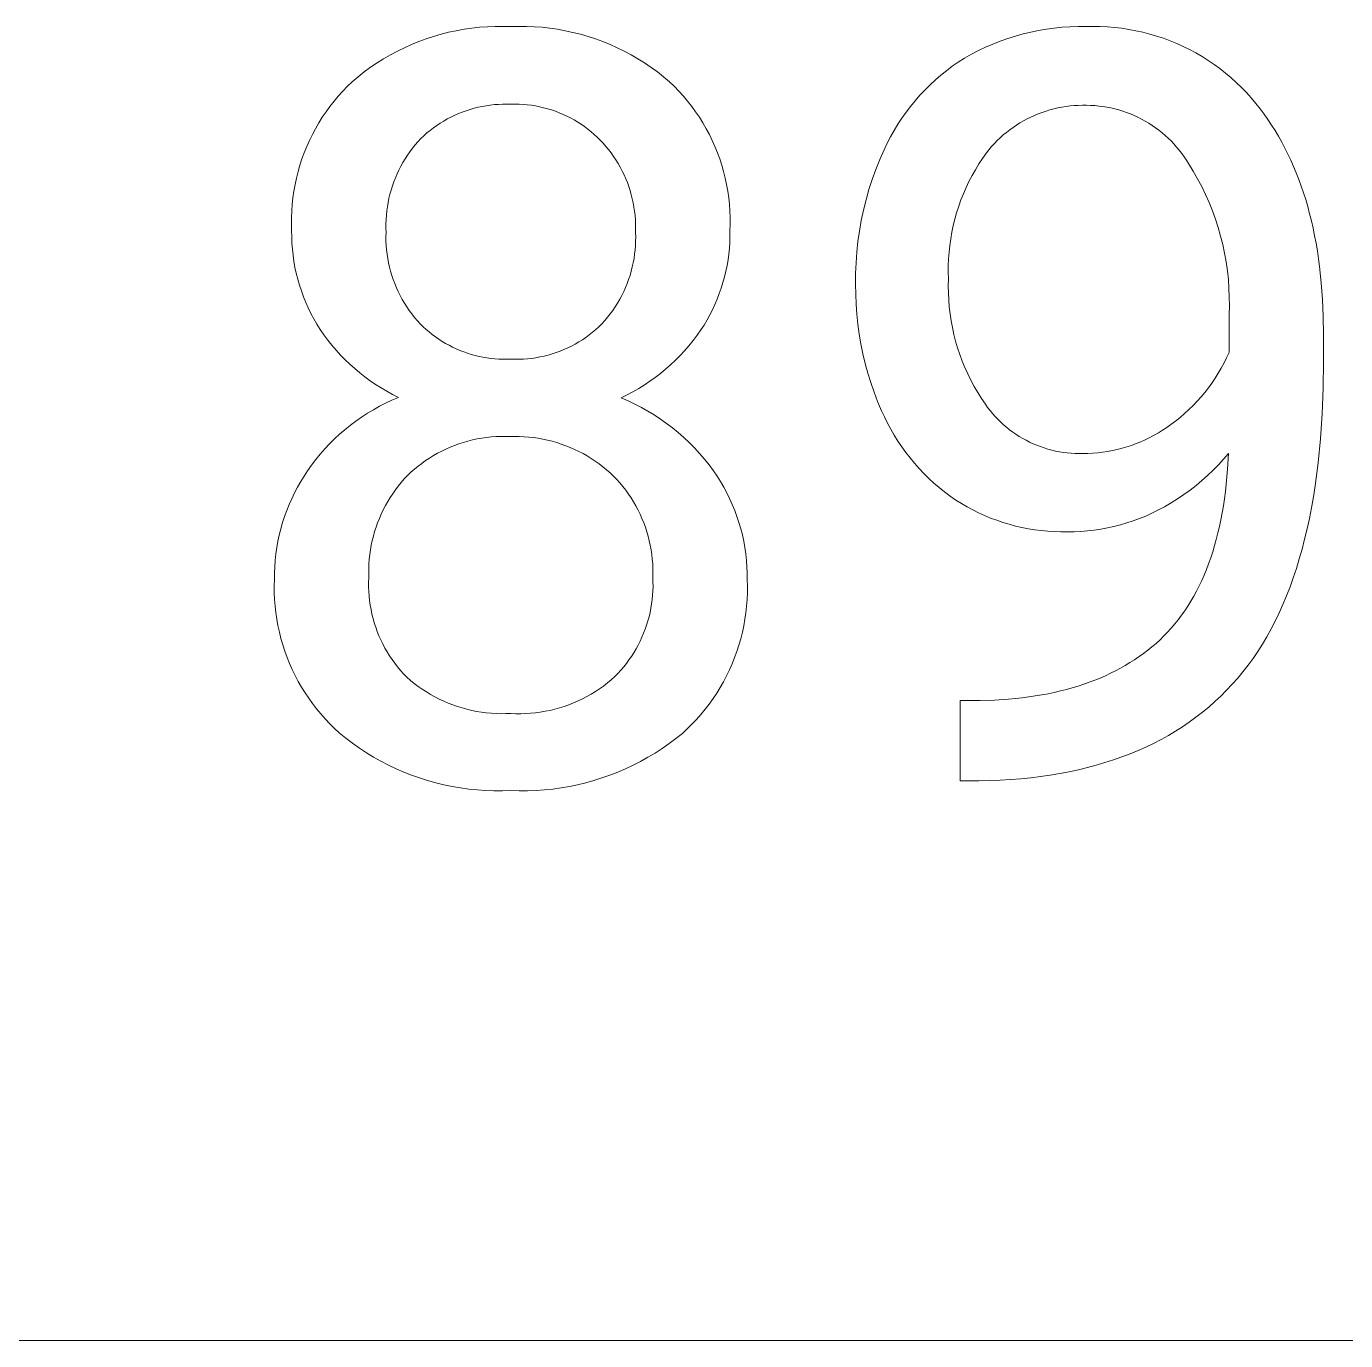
# Model space of a CAD drawing. Header units: millimetres. Extents: x 1102 to 5170, y 19 to 2862.
# Drawn here: x 4488.4 to 4556.7, y 246.9 to 315 of the extents above; entities that cross this region are included whole.
import ezdxf

# ---------------------------------------------------------------- set-up
doc = ezdxf.new("R2010")
doc.units = ezdxf.units.MM
doc.header["$MEASUREMENT"] = 0
doc.layers.add('Domyślny', color=7, linetype='Continuous', true_color=0x000000)

msp = doc.modelspace()

# ---------------------------------------------------------------- linework, layer by layer
at = {"layer": 'Domyślny', "color": 18, "lineweight": 15, "true_color": 0x000000}
for p, q in [((4508.729, 314.213), (4509.11, 314.353)), ((4509.11, 314.353), (4509.495, 314.48)), ((4509.495, 314.48), (4509.885, 314.593)), ((4509.885, 314.593), (4510.278, 314.692)), ((4510.278, 314.692), (4510.674, 314.778)), ((4510.674, 314.778), (4511.073, 314.85)), ((4511.073, 314.85), (4511.474, 314.908)), ((4511.474, 314.908), (4511.877, 314.952)), ((4511.877, 314.952), (4512.282, 314.982)), ((4512.282, 314.982), (4512.687, 314.998)), ((4512.687, 314.998), (4513.092, 315)), ((4513.092, 315), (4513.497, 314.988)), ((4513.497, 314.988), (4513.903, 315)), ((4513.903, 315), (4514.308, 314.998)), ((4514.308, 314.998), (4514.713, 314.981)), ((4514.713, 314.981), (4515.117, 314.951)), ((4515.117, 314.951), (4515.52, 314.907)), ((4515.52, 314.907), (4515.922, 314.848)), ((4515.922, 314.848), (4516.321, 314.776)), ((4516.321, 314.776), (4516.717, 314.69)), ((4516.717, 314.69), (4517.11, 314.591)), ((4517.11, 314.591), (4517.499, 314.478)), ((4517.499, 314.478), (4517.884, 314.351)), ((4517.884, 314.351), (4518.265, 314.212)), ((4538.851, 314.236), (4539.24, 314.374)), ((4539.24, 314.374), (4539.632, 314.498)), ((4539.632, 314.498), (4540.029, 314.609)), ((4540.029, 314.609), (4540.43, 314.706)), ((4540.43, 314.706), (4540.834, 314.789)), ((4540.834, 314.789), (4541.24, 314.857)), ((4541.24, 314.857), (4541.648, 314.912)), ((4541.648, 314.912), (4542.058, 314.953)), ((4542.058, 314.953), (4542.47, 314.979)), ((4542.47, 314.979), (4542.881, 314.991)), ((4542.881, 314.991), (4543.294, 314.988)), ((4543.294, 314.988), (4543.664, 314.996)), ((4543.664, 314.996), (4544.034, 314.992)), ((4544.034, 314.992), (4544.405, 314.974)), ((4544.405, 314.974), (4544.774, 314.944)), ((4544.774, 314.944), (4545.142, 314.901)), ((4545.142, 314.901), (4545.508, 314.846)), ((4545.508, 314.846), (4545.873, 314.778)), ((4545.873, 314.778), (4546.234, 314.698)), ((4546.234, 314.698), (4546.593, 314.605)), ((4546.593, 314.605), (4546.948, 314.5)), ((4546.948, 314.5), (4547.3, 314.383)), ((4547.3, 314.383), (4547.647, 314.254)), ((4507.262, 313.525), (4507.62, 313.716)), ((4507.62, 313.716), (4507.984, 313.895)), ((4507.984, 313.895), (4508.354, 314.06)), ((4508.354, 314.06), (4508.729, 314.213)), ((4518.265, 314.212), (4518.64, 314.059)), ((4518.64, 314.059), (4519.01, 313.893)), ((4519.01, 313.893), (4519.374, 313.715)), ((4519.374, 313.715), (4519.732, 313.524)), ((4537.353, 313.552), (4537.718, 313.742)), ((4537.718, 313.742), (4538.09, 313.92)), ((4538.09, 313.92), (4538.468, 314.085)), ((4538.468, 314.085), (4538.851, 314.236)), ((4547.647, 314.254), (4547.99, 314.113)), ((4547.99, 314.113), (4548.328, 313.96)), ((4548.328, 313.96), (4548.66, 313.796)), ((4548.66, 313.796), (4548.986, 313.621)), ((4506.232, 312.879), (4506.568, 313.106)), ((4506.568, 313.106), (4506.911, 313.322)), ((4506.911, 313.322), (4507.262, 313.525)), ((4519.732, 313.524), (4520.083, 313.321)), ((4520.083, 313.321), (4520.427, 313.105)), ((4520.427, 313.105), (4520.762, 312.878)), ((4536.368, 312.931), (4536.678, 313.145)), ((4536.678, 313.145), (4536.994, 313.349)), ((4536.994, 313.349), (4537.353, 313.552)), ((4548.986, 313.621), (4549.306, 313.434)), ((4549.306, 313.434), (4549.62, 313.237)), ((4549.62, 313.237), (4549.926, 313.029)), ((4549.926, 313.029), (4550.226, 312.81)), ((4505.275, 312.13), (4505.585, 312.391)), ((4505.585, 312.391), (4505.904, 312.641)), ((4505.904, 312.641), (4506.232, 312.879)), ((4520.762, 312.878), (4521.09, 312.64)), ((4521.09, 312.64), (4521.41, 312.39)), ((4521.41, 312.39), (4521.72, 312.13)), ((4535.488, 312.224), (4535.773, 312.47)), ((4535.773, 312.47), (4536.067, 312.705)), ((4536.067, 312.705), (4536.368, 312.931)), ((4550.226, 312.81), (4550.517, 312.581)), ((4550.517, 312.581), (4550.801, 312.343)), ((4550.801, 312.343), (4551.076, 312.095)), ((4504.56, 311.386), (4504.789, 311.642)), ((4504.789, 311.642), (4505.028, 311.89)), ((4505.028, 311.89), (4505.275, 312.13)), ((4521.72, 312.13), (4521.968, 311.891)), ((4521.968, 311.891), (4522.207, 311.643)), ((4522.207, 311.643), (4522.437, 311.388)), ((4534.686, 311.429), (4534.944, 311.703)), ((4534.944, 311.703), (4535.212, 311.968)), ((4535.212, 311.968), (4535.488, 312.224)), ((4551.076, 312.095), (4551.343, 311.837)), ((4551.343, 311.837), (4551.6, 311.571)), ((4504.128, 310.851), (4504.339, 311.123)), ((4504.339, 311.123), (4504.56, 311.386)), ((4512.644, 310.945), (4512.431, 310.921)), ((4512.857, 310.961), (4512.644, 310.945)), ((4513.07, 310.969), (4512.857, 310.961)), ((4513.284, 310.971), (4513.07, 310.969)), ((4513.497, 310.965), (4513.284, 310.971)), ((4513.712, 310.969), (4513.497, 310.965)), ((4513.926, 310.965), (4513.712, 310.969)), ((4514.139, 310.954), (4513.926, 310.965)), ((4514.353, 310.935), (4514.139, 310.954)), ((4514.565, 310.91), (4514.353, 310.935)), ((4522.437, 311.388), (4522.658, 311.124)), ((4522.658, 311.124), (4522.87, 310.853)), ((4534.2, 310.855), (4534.438, 311.146)), ((4534.438, 311.146), (4534.686, 311.429)), ((4551.6, 311.571), (4551.848, 311.296)), ((4551.848, 311.296), (4552.087, 311.012)), ((4552.087, 311.012), (4552.316, 310.721)), ((4503.552, 309.996), (4503.734, 310.288)), ((4503.734, 310.288), (4503.926, 310.573)), ((4503.926, 310.573), (4504.128, 310.851)), ((4510.397, 310.302), (4510.208, 310.202)), ((4510.59, 310.394), (4510.397, 310.302)), ((4510.785, 310.48), (4510.59, 310.394)), ((4510.984, 310.56), (4510.785, 310.48)), ((4511.185, 310.632), (4510.984, 310.56)), ((4511.388, 310.698), (4511.185, 310.632)), ((4511.593, 310.757), (4511.388, 310.698)), ((4511.801, 310.809), (4511.593, 310.757)), ((4512.01, 310.854), (4511.801, 310.809)), ((4512.22, 310.891), (4512.01, 310.854)), ((4512.431, 310.921), (4512.22, 310.891)), ((4514.777, 310.876), (4514.565, 310.91)), ((4514.987, 310.836), (4514.777, 310.876)), ((4515.195, 310.788), (4514.987, 310.836)), ((4515.402, 310.733), (4515.195, 310.788)), ((4515.607, 310.671), (4515.402, 310.733)), ((4515.81, 310.602), (4515.607, 310.671)), ((4516.01, 310.526), (4515.81, 310.602)), ((4516.207, 310.443), (4516.01, 310.526)), ((4516.401, 310.353), (4516.207, 310.443)), ((4516.593, 310.256), (4516.401, 310.353)), ((4516.78, 310.153), (4516.593, 310.256)), ((4522.87, 310.853), (4523.072, 310.575)), ((4523.072, 310.575), (4523.264, 310.29)), ((4523.264, 310.29), (4523.447, 309.998)), ((4533.548, 309.933), (4533.755, 310.248)), ((4533.755, 310.248), (4533.972, 310.555)), ((4533.972, 310.555), (4534.2, 310.855)), ((4540.43, 310.301), (4540.239, 310.207)), ((4540.624, 310.39), (4540.43, 310.301)), ((4540.821, 310.471), (4540.624, 310.39)), ((4541.02, 310.546), (4540.821, 310.471)), ((4541.222, 310.614), (4541.02, 310.546)), ((4541.426, 310.675), (4541.222, 310.614)), ((4541.632, 310.73), (4541.426, 310.675)), ((4541.839, 310.777), (4541.632, 310.73)), ((4542.048, 310.818), (4541.839, 310.777)), ((4542.259, 310.851), (4542.048, 310.818)), ((4542.47, 310.877), (4542.259, 310.851)), ((4542.682, 310.896), (4542.47, 310.877)), ((4542.895, 310.908), (4542.682, 310.896)), ((4543.108, 310.913), (4542.895, 310.908)), ((4543.321, 310.911), (4543.108, 310.913)), ((4543.533, 310.906), (4543.321, 310.911)), ((4543.744, 310.894), (4543.533, 310.906)), ((4543.956, 310.874), (4543.744, 310.894)), ((4544.166, 310.848), (4543.956, 310.874)), ((4544.375, 310.814), (4544.166, 310.848)), ((4544.583, 310.773), (4544.375, 310.814)), ((4544.79, 310.725), (4544.583, 310.773)), ((4544.995, 310.67), (4544.79, 310.725)), ((4545.198, 310.608), (4544.995, 310.67)), ((4545.398, 310.539), (4545.198, 310.608)), ((4545.596, 310.464), (4545.398, 310.539)), ((4545.792, 310.381), (4545.596, 310.464)), ((4545.984, 310.292), (4545.792, 310.381)), ((4546.173, 310.196), (4545.984, 310.292)), ((4552.316, 310.721), (4552.518, 310.45)), ((4552.518, 310.45), (4552.714, 310.173)), ((4503.218, 309.395), (4503.38, 309.698)), ((4503.38, 309.698), (4503.552, 309.996)), ((4509.319, 309.613), (4509.153, 309.478)), ((4509.488, 309.743), (4509.319, 309.613)), ((4509.662, 309.867), (4509.488, 309.743)), ((4509.84, 309.985), (4509.662, 309.867)), ((4510.022, 310.097), (4509.84, 309.985)), ((4510.208, 310.202), (4510.022, 310.097)), ((4516.964, 310.044), (4516.78, 310.153)), ((4517.144, 309.928), (4516.964, 310.044)), ((4517.32, 309.806), (4517.144, 309.928)), ((4517.492, 309.678), (4517.32, 309.806)), ((4517.659, 309.544), (4517.492, 309.678)), ((4523.447, 309.998), (4523.619, 309.7)), ((4523.619, 309.7), (4523.781, 309.397)), ((4533.169, 309.283), (4533.353, 309.611)), ((4533.353, 309.611), (4533.548, 309.933)), ((4539.339, 309.64), (4539.171, 309.509)), ((4539.511, 309.766), (4539.339, 309.64)), ((4539.688, 309.885), (4539.511, 309.766)), ((4539.868, 309.999), (4539.688, 309.885)), ((4540.052, 310.106), (4539.868, 309.999)), ((4540.239, 310.207), (4540.052, 310.106)), ((4546.359, 310.094), (4546.173, 310.196)), ((4546.541, 309.986), (4546.359, 310.094)), ((4546.72, 309.871), (4546.541, 309.986)), ((4546.894, 309.751), (4546.72, 309.871)), ((4547.064, 309.624), (4546.894, 309.751)), ((4547.23, 309.492), (4547.064, 309.624)), ((4552.714, 310.173), (4552.904, 309.89)), ((4552.904, 309.89), (4553.087, 309.601)), ((4553.087, 309.601), (4553.263, 309.306)), ((4502.927, 308.772), (4503.068, 309.086)), ((4503.068, 309.086), (4503.218, 309.395)), ((4508.687, 309.027), (4508.543, 308.858)), ((4508.837, 309.19), (4508.687, 309.027)), ((4508.993, 309.337), (4508.837, 309.19)), ((4509.153, 309.478), (4508.993, 309.337)), ((4517.821, 309.405), (4517.659, 309.544)), ((4517.978, 309.259), (4517.821, 309.405)), ((4518.13, 309.109), (4517.978, 309.259)), ((4518.28, 308.949), (4518.13, 309.109)), ((4518.425, 308.784), (4518.28, 308.949)), ((4523.781, 309.397), (4523.932, 309.088)), ((4523.932, 309.088), (4524.072, 308.773)), ((4532.835, 308.608), (4532.996, 308.948)), ((4532.996, 308.948), (4533.169, 309.283)), ((4538.547, 308.931), (4538.403, 308.774)), ((4538.695, 309.084), (4538.547, 308.931)), ((4538.849, 309.231), (4538.695, 309.084)), ((4539.008, 309.373), (4538.849, 309.231)), ((4539.171, 309.509), (4539.008, 309.373)), ((4547.391, 309.354), (4547.23, 309.492)), ((4547.548, 309.211), (4547.391, 309.354)), ((4547.699, 309.062), (4547.548, 309.211)), ((4547.845, 308.908), (4547.699, 309.062)), ((4547.986, 308.75), (4547.845, 308.908)), ((4553.263, 309.306), (4553.433, 309.005)), ((4553.433, 309.005), (4553.597, 308.697)), ((4502.68, 308.13), (4502.798, 308.453)), ((4502.798, 308.453), (4502.927, 308.772)), ((4508.144, 308.324), (4508.023, 308.138)), ((4508.271, 308.507), (4508.144, 308.324)), ((4508.404, 308.685), (4508.271, 308.507)), ((4508.543, 308.858), (4508.404, 308.685)), ((4518.563, 308.614), (4518.425, 308.784)), ((4518.696, 308.44), (4518.563, 308.614)), ((4518.823, 308.261), (4518.696, 308.44)), ((4518.944, 308.078), (4518.823, 308.261)), ((4524.072, 308.773), (4524.201, 308.455)), ((4524.201, 308.455), (4524.319, 308.132)), ((4532.613, 308.103), (4532.835, 308.608)), ((4538.132, 308.445), (4537.932, 308.161)), ((4538.265, 308.612), (4538.132, 308.445)), ((4538.403, 308.774), (4538.265, 308.612)), ((4548.121, 308.586), (4547.986, 308.75)), ((4548.251, 308.419), (4548.121, 308.586)), ((4548.374, 308.246), (4548.251, 308.419)), ((4548.492, 308.07), (4548.374, 308.246)), ((4553.597, 308.697), (4553.754, 308.384)), ((4553.754, 308.384), (4553.904, 308.065)), ((4502.478, 307.473), (4502.573, 307.803)), ((4502.573, 307.803), (4502.68, 308.13)), ((4507.7, 307.555), (4507.606, 307.354)), ((4507.802, 307.753), (4507.7, 307.555)), ((4507.909, 307.947), (4507.802, 307.753)), ((4508.023, 308.138), (4507.909, 307.947)), ((4519.059, 307.891), (4518.944, 308.078)), ((4519.167, 307.701), (4519.059, 307.891)), ((4519.269, 307.506), (4519.167, 307.701)), ((4524.319, 308.132), (4524.426, 307.805)), ((4524.426, 307.805), (4524.521, 307.474)), ((4532.22, 307.071), (4532.408, 307.59)), ((4532.408, 307.59), (4532.613, 308.103)), ((4537.561, 307.573), (4537.391, 307.27)), ((4537.742, 307.87), (4537.561, 307.573)), ((4537.932, 308.161), (4537.742, 307.87)), ((4548.604, 307.89), (4548.492, 308.07)), ((4548.845, 307.501), (4548.604, 307.89)), ((4553.904, 308.065), (4554.048, 307.74)), ((4554.048, 307.74), (4554.186, 307.408)), ((4502.322, 306.803), (4502.394, 307.139)), ((4502.394, 307.139), (4502.478, 307.473)), ((4507.438, 306.943), (4507.364, 306.734)), ((4507.518, 307.15), (4507.438, 306.943)), ((4507.606, 307.354), (4507.518, 307.15)), ((4519.364, 307.309), (4519.269, 307.506)), ((4519.452, 307.108), (4519.364, 307.309)), ((4519.534, 306.905), (4519.452, 307.108)), ((4519.609, 306.699), (4519.534, 306.905)), ((4524.521, 307.474), (4524.605, 307.14)), ((4524.605, 307.14), (4524.677, 306.804)), ((4532.05, 306.545), (4532.22, 307.071)), ((4537.231, 306.962), (4537.082, 306.648)), ((4537.391, 307.27), (4537.231, 306.962)), ((4549.072, 307.103), (4548.845, 307.501)), ((4549.286, 306.699), (4549.072, 307.103)), ((4554.186, 307.408), (4554.317, 307.071)), ((4554.317, 307.071), (4554.442, 306.728)), ((4502.212, 306.124), (4502.261, 306.465)), ((4502.261, 306.465), (4502.322, 306.803)), ((4507.238, 306.308), (4507.186, 306.092)), ((4507.298, 306.522), (4507.238, 306.308)), ((4507.364, 306.734), (4507.298, 306.522)), ((4519.677, 306.491), (4519.609, 306.699)), ((4519.738, 306.28), (4519.677, 306.491)), ((4519.791, 306.067), (4519.738, 306.28)), ((4524.677, 306.804), (4524.737, 306.465)), ((4524.737, 306.465), (4524.786, 306.125)), ((4531.899, 306.014), (4532.05, 306.545)), ((4536.943, 306.33), (4536.815, 306.006)), ((4537.082, 306.648), (4536.943, 306.33)), ((4549.485, 306.287), (4549.286, 306.699)), ((4549.67, 305.868), (4549.485, 306.287)), ((4554.442, 306.728), (4554.56, 306.378)), ((4554.56, 306.378), (4554.672, 306.023)), ((4502.15, 305.439), (4502.175, 305.782)), ((4502.175, 305.782), (4502.212, 306.124)), ((4507.104, 305.656), (4507.074, 305.435)), ((4507.141, 305.874), (4507.104, 305.656)), ((4507.186, 306.092), (4507.141, 305.874)), ((4519.838, 305.853), (4519.791, 306.067)), ((4519.877, 305.637), (4519.838, 305.853)), ((4519.909, 305.421), (4519.877, 305.637)), ((4524.786, 306.125), (4524.822, 305.783)), ((4524.822, 305.783), (4524.847, 305.44)), ((4531.652, 304.938), (4531.766, 305.479)), ((4531.766, 305.479), (4531.899, 306.014)), ((4536.698, 305.679), (4536.592, 305.348)), ((4536.815, 306.006), (4536.698, 305.679)), ((4549.841, 305.444), (4549.67, 305.868)), ((4554.672, 306.023), (4554.778, 305.661)), ((4554.778, 305.661), (4554.877, 305.294)), ((4502.135, 304.752), (4502.136, 305.096)), ((4502.136, 305.096), (4502.15, 305.439)), ((4507.036, 304.993), (4507.028, 304.771)), ((4507.051, 305.215), (4507.036, 304.993)), ((4507.074, 305.435), (4507.051, 305.215)), ((4519.934, 305.203), (4519.909, 305.421)), ((4519.951, 304.984), (4519.934, 305.203)), ((4519.961, 304.765), (4519.951, 304.984)), ((4524.847, 305.44), (4524.86, 305.096)), ((4524.86, 305.096), (4524.861, 304.752)), ((4531.556, 304.395), (4531.652, 304.938)), ((4536.498, 305.014), (4536.415, 304.676)), ((4536.592, 305.348), (4536.498, 305.014)), ((4549.997, 305.014), (4549.841, 305.444)), ((4550.138, 304.578), (4549.997, 305.014)), ((4554.877, 305.294), (4554.969, 304.92)), ((4554.969, 304.92), (4555.056, 304.541)), ((4502.145, 304.408), (4502.135, 304.752)), ((4502.147, 304.091), (4502.145, 304.408)), ((4507.028, 304.771), (4507.028, 304.549)), ((4507.028, 304.549), (4507.036, 304.327)), ((4507.036, 304.327), (4507.03, 304.101)), ((4507.03, 304.101), (4507.032, 303.875)), ((4519.959, 304.327), (4519.964, 304.546)), ((4519.965, 304.101), (4519.959, 304.327)), ((4519.964, 304.546), (4519.961, 304.765)), ((4519.964, 303.876), (4519.965, 304.101)), ((4524.849, 304.106), (4524.839, 303.805)), ((4524.85, 304.408), (4524.849, 304.106)), ((4524.861, 304.752), (4524.85, 304.408)), ((4531.479, 303.848), (4531.556, 304.395)), ((4536.343, 304.336), (4536.283, 303.994)), ((4536.415, 304.676), (4536.343, 304.336)), ((4550.264, 304.138), (4550.138, 304.578)), ((4550.375, 303.694), (4550.264, 304.138)), ((4555.056, 304.541), (4555.135, 304.155)), ((4555.135, 304.155), (4555.209, 303.763)), ((4502.159, 303.774), (4502.147, 304.091)), ((4502.183, 303.457), (4502.159, 303.774)), ((4502.217, 303.142), (4502.183, 303.457)), ((4507.032, 303.875), (4507.042, 303.649)), ((4507.042, 303.649), (4507.06, 303.423)), ((4507.06, 303.423), (4507.086, 303.199)), ((4519.912, 303.201), (4519.937, 303.425)), ((4519.937, 303.425), (4519.954, 303.65)), ((4519.954, 303.65), (4519.964, 303.876)), ((4524.819, 303.504), (4524.788, 303.204)), ((4524.839, 303.805), (4524.819, 303.504)), ((4531.42, 303.299), (4531.479, 303.848)), ((4536.235, 303.65), (4536.198, 303.304)), ((4536.283, 303.994), (4536.235, 303.65)), ((4550.471, 303.247), (4550.375, 303.694)), ((4555.209, 303.763), (4555.276, 303.366)), ((4502.262, 302.828), (4502.217, 303.142)), ((4502.318, 302.516), (4502.262, 302.828)), ((4507.086, 303.199), (4507.119, 302.975)), ((4507.119, 302.975), (4507.16, 302.753)), ((4507.16, 302.753), (4507.209, 302.532)), ((4519.791, 302.536), (4519.839, 302.756)), ((4519.839, 302.756), (4519.88, 302.978)), ((4519.88, 302.978), (4519.912, 303.201)), ((4524.748, 302.905), (4524.697, 302.607)), ((4524.788, 303.204), (4524.748, 302.905)), ((4531.36, 302.197), (4531.381, 302.748)), ((4531.381, 302.748), (4531.42, 303.299)), ((4536.173, 302.958), (4536.159, 302.61)), ((4536.198, 303.304), (4536.173, 302.958)), ((4550.551, 302.796), (4550.471, 303.247)), ((4550.616, 302.343), (4550.551, 302.796)), ((4555.276, 303.366), (4555.336, 302.962)), ((4555.336, 302.962), (4555.39, 302.552)), ((4502.385, 302.206), (4502.318, 302.516)), ((4502.463, 301.898), (4502.385, 302.206)), ((4507.209, 302.532), (4507.266, 302.313)), ((4507.266, 302.313), (4507.331, 302.096)), ((4507.331, 302.096), (4507.402, 301.882)), ((4519.602, 301.886), (4519.672, 302.1)), ((4519.672, 302.1), (4519.735, 302.317)), ((4519.735, 302.317), (4519.791, 302.536)), ((4524.637, 302.312), (4524.567, 302.018)), ((4524.697, 302.607), (4524.637, 302.312)), ((4531.359, 301.645), (4531.36, 302.197)), ((4536.159, 302.61), (4536.158, 302.263)), ((4536.158, 302.263), (4536.168, 301.916)), ((4550.665, 301.888), (4550.616, 302.343)), ((4555.39, 302.552), (4555.48, 301.715)), ((4502.551, 301.593), (4502.463, 301.898)), ((4502.649, 301.292), (4502.551, 301.593)), ((4507.402, 301.882), (4507.482, 301.67)), ((4507.482, 301.67), (4507.568, 301.461)), ((4507.568, 301.461), (4507.662, 301.256)), ((4519.346, 301.26), (4519.438, 301.466)), ((4519.438, 301.466), (4519.523, 301.675)), ((4519.523, 301.675), (4519.602, 301.886)), ((4524.397, 301.439), (4524.298, 301.154)), ((4524.487, 301.727), (4524.397, 301.439)), ((4524.567, 302.018), (4524.487, 301.727)), ((4531.361, 301.126), (4531.359, 301.645)), ((4536.168, 301.916), (4536.16, 301.553)), ((4536.16, 301.553), (4536.164, 301.191)), ((4550.698, 301.432), (4550.665, 301.888)), ((4550.716, 300.975), (4550.698, 301.432)), ((4555.48, 301.715), (4555.543, 300.853)), ((4502.758, 300.994), (4502.649, 301.292)), ((4502.877, 300.7), (4502.758, 300.994)), ((4503.007, 300.41), (4502.877, 300.7)), ((4507.662, 301.256), (4507.763, 301.053)), ((4507.763, 301.053), (4507.871, 300.855)), ((4507.871, 300.855), (4507.986, 300.66)), ((4519.026, 300.664), (4519.14, 300.859)), ((4519.14, 300.859), (4519.246, 301.057)), ((4519.246, 301.057), (4519.346, 301.26)), ((4524.189, 300.873), (4524.071, 300.595)), ((4524.298, 301.154), (4524.189, 300.873)), ((4531.381, 300.608), (4531.361, 301.126)), ((4536.164, 301.191), (4536.18, 300.829)), ((4536.18, 300.829), (4536.209, 300.468)), ((4550.717, 300.517), (4550.716, 300.975)), ((4555.543, 300.853), (4555.581, 299.967)), ((4503.146, 300.125), (4503.007, 300.41)), ((4503.295, 299.845), (4503.146, 300.125)), ((4507.986, 300.66), (4508.107, 300.469)), ((4508.107, 300.469), (4508.235, 300.283)), ((4508.235, 300.283), (4508.37, 300.101)), ((4508.37, 300.101), (4508.511, 299.924)), ((4518.508, 299.926), (4518.647, 300.103)), ((4518.647, 300.103), (4518.78, 300.286)), ((4518.78, 300.286), (4518.906, 300.472)), ((4518.906, 300.472), (4519.026, 300.664)), ((4523.808, 300.052), (4523.662, 299.788)), ((4523.944, 300.321), (4523.808, 300.052)), ((4524.071, 300.595), (4523.944, 300.321)), ((4531.417, 300.09), (4531.381, 300.608)), ((4531.471, 299.574), (4531.417, 300.09)), ((4536.209, 300.468), (4536.25, 300.108)), ((4536.25, 300.108), (4536.304, 299.749)), ((4550.704, 300.06), (4550.717, 300.517)), ((4550.704, 298.109), (4550.704, 300.06)), ((4503.454, 299.57), (4503.295, 299.845)), ((4503.622, 299.301), (4503.454, 299.57)), ((4508.511, 299.924), (4508.658, 299.752)), ((4508.658, 299.752), (4508.81, 299.586)), ((4508.81, 299.586), (4508.958, 299.441)), ((4508.958, 299.441), (4509.111, 299.301)), ((4517.895, 299.289), (4518.056, 299.435)), ((4518.056, 299.435), (4518.212, 299.586)), ((4518.212, 299.586), (4518.363, 299.753)), ((4518.363, 299.753), (4518.508, 299.926)), ((4523.508, 299.528), (4523.346, 299.274)), ((4523.662, 299.788), (4523.508, 299.528)), ((4531.541, 299.06), (4531.471, 299.574)), ((4536.304, 299.749), (4536.37, 299.393)), ((4536.37, 299.393), (4536.448, 299.039)), ((4555.581, 299.967), (4555.594, 299.057)), ((4503.815, 299.022), (4503.622, 299.301)), ((4504.017, 298.749), (4503.815, 299.022)), ((4504.228, 298.483), (4504.017, 298.749)), ((4509.111, 299.301), (4509.269, 299.166)), ((4509.269, 299.166), (4509.431, 299.036)), ((4509.431, 299.036), (4509.597, 298.912)), ((4509.597, 298.912), (4509.767, 298.794)), ((4509.767, 298.794), (4509.941, 298.682)), ((4509.941, 298.682), (4510.119, 298.575)), ((4516.832, 298.542), (4517.02, 298.651)), ((4517.02, 298.651), (4517.203, 298.767)), ((4517.203, 298.767), (4517.383, 298.888)), ((4517.383, 298.888), (4517.558, 299.016)), ((4517.558, 299.016), (4517.729, 299.15)), ((4517.729, 299.15), (4517.895, 299.289)), ((4522.94, 298.721), (4522.723, 298.454)), ((4523.147, 298.994), (4522.94, 298.721)), ((4523.346, 299.274), (4523.147, 298.994)), ((4531.629, 298.549), (4531.541, 299.06)), ((4536.448, 299.039), (4536.539, 298.688)), ((4536.539, 298.688), (4536.641, 298.34)), ((4555.594, 299.057), (4555.594, 297.635)), ((4504.448, 298.224), (4504.228, 298.483)), ((4504.676, 297.973), (4504.448, 298.224)), ((4504.913, 297.73), (4504.676, 297.973)), ((4510.119, 298.575), (4510.3, 298.475)), ((4510.3, 298.475), (4510.485, 298.38)), ((4510.485, 298.38), (4510.672, 298.292)), ((4510.672, 298.292), (4510.863, 298.21)), ((4510.863, 298.21), (4511.056, 298.135)), ((4511.056, 298.135), (4511.251, 298.066)), ((4511.251, 298.066), (4511.449, 298.004)), ((4511.449, 298.004), (4511.649, 297.948)), ((4511.649, 297.948), (4511.85, 297.9)), ((4515.22, 297.917), (4515.43, 297.97)), ((4515.43, 297.97), (4515.638, 298.031)), ((4515.638, 298.031), (4515.844, 298.099)), ((4515.844, 298.099), (4516.048, 298.173)), ((4516.048, 298.173), (4516.248, 298.255)), ((4516.248, 298.255), (4516.446, 298.344)), ((4516.446, 298.344), (4516.641, 298.44)), ((4516.641, 298.44), (4516.832, 298.542)), ((4522.497, 298.195), (4522.264, 297.944)), ((4522.723, 298.454), (4522.497, 298.195)), ((4531.733, 298.041), (4531.629, 298.549)), ((4531.853, 297.536), (4531.733, 298.041)), ((4536.641, 298.34), (4536.755, 297.996)), ((4536.755, 297.996), (4536.881, 297.657)), ((4550.578, 297.832), (4550.704, 298.109)), ((4505.158, 297.494), (4504.913, 297.73)), ((4505.41, 297.267), (4505.158, 297.494)), ((4505.67, 297.049), (4505.41, 297.267)), ((4511.85, 297.9), (4512.053, 297.858)), ((4512.053, 297.858), (4512.258, 297.822)), ((4512.258, 297.822), (4512.463, 297.794)), ((4512.463, 297.794), (4512.669, 297.773)), ((4512.669, 297.773), (4512.876, 297.758)), ((4512.876, 297.758), (4513.083, 297.751)), ((4513.083, 297.751), (4513.29, 297.75)), ((4513.29, 297.75), (4513.497, 297.757)), ((4513.497, 297.757), (4513.714, 297.75)), ((4513.714, 297.75), (4513.931, 297.752)), ((4513.931, 297.752), (4514.148, 297.761)), ((4514.148, 297.761), (4514.364, 297.777)), ((4514.364, 297.777), (4514.58, 297.801)), ((4514.58, 297.801), (4514.794, 297.832)), ((4514.794, 297.832), (4515.008, 297.871)), ((4515.008, 297.871), (4515.22, 297.917)), ((4521.772, 297.465), (4521.514, 297.238)), ((4522.022, 297.701), (4521.772, 297.465)), ((4522.264, 297.944), (4522.022, 297.701)), ((4531.99, 297.036), (4531.853, 297.536)), ((4536.881, 297.657), (4537.019, 297.321)), ((4537.019, 297.321), (4537.168, 296.991)), ((4550.145, 297.03), (4550.298, 297.292)), ((4550.298, 297.292), (4550.442, 297.56)), ((4550.442, 297.56), (4550.578, 297.832)), ((4555.594, 297.635), (4555.577, 296.254)), ((4505.937, 296.839), (4505.67, 297.049)), ((4506.211, 296.639), (4505.937, 296.839)), ((4506.491, 296.447), (4506.211, 296.639)), ((4520.699, 296.61), (4520.413, 296.419)), ((4520.977, 296.81), (4520.699, 296.61)), ((4521.249, 297.02), (4520.977, 296.81)), ((4521.514, 297.238), (4521.249, 297.02)), ((4532.144, 296.541), (4531.99, 297.036)), ((4537.168, 296.991), (4537.328, 296.666)), ((4537.328, 296.666), (4537.499, 296.347)), ((4549.812, 296.521), (4549.983, 296.772)), ((4549.983, 296.772), (4550.145, 297.03)), ((4506.778, 296.266), (4506.491, 296.447)), ((4507.071, 296.093), (4506.778, 296.266)), ((4507.369, 295.931), (4507.071, 296.093)), ((4507.672, 295.779), (4507.369, 295.931)), ((4519.522, 295.904), (4519.214, 295.752)), ((4519.825, 296.066), (4519.522, 295.904)), ((4520.122, 296.237), (4519.825, 296.066)), ((4520.413, 296.419), (4520.122, 296.237)), ((4532.313, 296.05), (4532.144, 296.541)), ((4532.499, 295.566), (4532.313, 296.05)), ((4537.499, 296.347), (4537.682, 296.033)), ((4537.682, 296.033), (4537.875, 295.727)), ((4549.251, 295.802), (4549.446, 296.035)), ((4549.446, 296.035), (4549.633, 296.275)), ((4549.633, 296.275), (4549.812, 296.521)), ((4555.577, 296.254), (4555.525, 294.92)), ((4506.379, 295.14), (4506.694, 295.316)), ((4506.694, 295.316), (4507.015, 295.482)), ((4507.015, 295.482), (4507.341, 295.636)), ((4507.341, 295.636), (4507.672, 295.779)), ((4519.214, 295.752), (4519.568, 295.599)), ((4519.568, 295.599), (4519.917, 295.434)), ((4519.917, 295.434), (4520.26, 295.256)), ((4520.26, 295.256), (4520.596, 295.067)), ((4532.7, 295.088), (4532.499, 295.566)), ((4537.875, 295.727), (4538.078, 295.427)), ((4538.078, 295.427), (4538.197, 295.261)), ((4538.197, 295.261), (4538.321, 295.1)), ((4548.62, 295.143), (4548.838, 295.356)), ((4548.838, 295.356), (4549.048, 295.575)), ((4549.048, 295.575), (4549.251, 295.802)), ((4505.185, 294.331), (4505.473, 294.549)), ((4505.473, 294.549), (4505.768, 294.756)), ((4505.768, 294.756), (4506.071, 294.953)), ((4506.071, 294.953), (4506.379, 295.14)), ((4520.596, 295.067), (4520.926, 294.867)), ((4520.926, 294.867), (4521.249, 294.655)), ((4521.249, 294.655), (4521.563, 294.431)), ((4532.849, 294.762), (4532.7, 295.088)), ((4533.009, 294.44), (4532.849, 294.762)), ((4538.321, 295.1), (4538.451, 294.944)), ((4538.451, 294.944), (4538.586, 294.792)), ((4538.586, 294.792), (4538.727, 294.644)), ((4538.727, 294.644), (4538.872, 294.502)), ((4547.683, 294.37), (4547.927, 294.551)), ((4547.927, 294.551), (4548.165, 294.741)), ((4548.165, 294.741), (4548.396, 294.938)), ((4548.396, 294.938), (4548.62, 295.143)), ((4555.525, 294.92), (4555.438, 293.634)), ((4504.368, 293.622), (4504.632, 293.868)), ((4504.632, 293.868), (4504.905, 294.104)), ((4504.905, 294.104), (4505.185, 294.331)), ((4521.563, 294.431), (4521.87, 294.197)), ((4521.87, 294.197), (4522.169, 293.953)), ((4522.169, 293.953), (4522.459, 293.698)), ((4533.179, 294.124), (4533.009, 294.44)), ((4533.36, 293.814), (4533.179, 294.124)), ((4538.872, 294.502), (4539.022, 294.364)), ((4539.022, 294.364), (4539.177, 294.232)), ((4539.177, 294.232), (4539.336, 294.105)), ((4539.336, 294.105), (4539.499, 293.983)), ((4539.499, 293.983), (4539.666, 293.867)), ((4539.666, 293.867), (4539.838, 293.757)), ((4546.82, 293.816), (4547.042, 293.943)), ((4547.042, 293.943), (4547.26, 294.078)), ((4547.26, 294.078), (4547.474, 294.221)), ((4547.474, 294.221), (4547.683, 294.37)), ((4503.865, 293.104), (4504.112, 293.367)), ((4504.112, 293.367), (4504.368, 293.622)), ((4510.359, 293.2), (4510.136, 293.102)), ((4510.584, 293.29), (4510.359, 293.2)), ((4510.813, 293.373), (4510.584, 293.29)), ((4511.044, 293.448), (4510.813, 293.373)), ((4511.278, 293.515), (4511.044, 293.448)), ((4511.513, 293.573), (4511.278, 293.515)), ((4511.751, 293.624), (4511.513, 293.573)), ((4511.99, 293.666), (4511.751, 293.624)), ((4512.231, 293.7), (4511.99, 293.666)), ((4512.472, 293.726), (4512.231, 293.7)), ((4512.715, 293.744), (4512.472, 293.726)), ((4512.957, 293.753), (4512.715, 293.744)), ((4513.2, 293.754), (4512.957, 293.753)), ((4513.443, 293.747), (4513.2, 293.754)), ((4513.69, 293.753), (4513.443, 293.747)), ((4513.936, 293.751), (4513.69, 293.753)), ((4514.182, 293.74), (4513.936, 293.751)), ((4514.428, 293.721), (4514.182, 293.74)), ((4514.673, 293.694), (4514.428, 293.721)), ((4514.917, 293.659), (4514.673, 293.694)), ((4515.159, 293.615), (4514.917, 293.659)), ((4515.4, 293.563), (4515.159, 293.615)), ((4515.639, 293.503), (4515.4, 293.563)), ((4515.876, 293.436), (4515.639, 293.503)), ((4516.11, 293.36), (4515.876, 293.436)), ((4516.342, 293.276), (4516.11, 293.36)), ((4516.571, 293.185), (4516.342, 293.276)), ((4516.797, 293.085), (4516.571, 293.185)), ((4522.459, 293.698), (4522.739, 293.433)), ((4522.739, 293.433), (4523.011, 293.159)), ((4533.551, 293.51), (4533.36, 293.814)), ((4533.752, 293.213), (4533.551, 293.51)), ((4533.962, 292.922), (4533.752, 293.213)), ((4539.838, 293.757), (4540.012, 293.653)), ((4540.012, 293.653), (4540.191, 293.555)), ((4540.191, 293.555), (4540.372, 293.463)), ((4540.372, 293.463), (4540.557, 293.377)), ((4540.557, 293.377), (4540.744, 293.298)), ((4540.744, 293.298), (4540.934, 293.225)), ((4540.934, 293.225), (4541.127, 293.158)), ((4545.159, 293.14), (4545.406, 293.213)), ((4545.406, 293.213), (4545.649, 293.293)), ((4545.649, 293.293), (4545.89, 293.382)), ((4545.89, 293.382), (4546.128, 293.479)), ((4546.128, 293.479), (4546.362, 293.583)), ((4546.362, 293.583), (4546.593, 293.696)), ((4546.593, 293.696), (4546.82, 293.816)), ((4555.438, 293.634), (4555.317, 292.395)), ((4503.18, 292.267), (4503.399, 292.554)), ((4503.399, 292.554), (4503.628, 292.833)), ((4503.628, 292.833), (4503.865, 293.104)), ((4509.082, 292.501), (4508.885, 292.359)), ((4509.285, 292.635), (4509.082, 292.501)), ((4509.492, 292.763), (4509.285, 292.635)), ((4509.703, 292.883), (4509.492, 292.763)), ((4509.918, 292.996), (4509.703, 292.883)), ((4510.136, 293.102), (4509.918, 292.996)), ((4517.019, 292.979), (4516.797, 293.085)), ((4517.237, 292.865), (4517.019, 292.979)), ((4517.452, 292.743), (4517.237, 292.865)), ((4517.662, 292.615), (4517.452, 292.743)), ((4517.868, 292.479), (4517.662, 292.615)), ((4518.069, 292.337), (4517.868, 292.479)), ((4523.011, 293.159), (4523.273, 292.875)), ((4523.273, 292.875), (4523.524, 292.583)), ((4523.524, 292.583), (4523.766, 292.282)), ((4534.182, 292.638), (4533.962, 292.922)), ((4534.412, 292.362), (4534.182, 292.638)), ((4541.127, 293.158), (4541.321, 293.099)), ((4541.321, 293.099), (4541.518, 293.045)), ((4541.518, 293.045), (4541.716, 292.999)), ((4541.716, 292.999), (4541.915, 292.959)), ((4541.915, 292.959), (4542.116, 292.927)), ((4542.116, 292.927), (4542.318, 292.901)), ((4542.318, 292.901), (4542.521, 292.882)), ((4542.521, 292.882), (4542.724, 292.87)), ((4542.724, 292.87), (4542.927, 292.865)), ((4542.927, 292.865), (4543.131, 292.866)), ((4543.131, 292.866), (4543.388, 292.871)), ((4543.388, 292.871), (4543.644, 292.884)), ((4543.644, 292.884), (4543.9, 292.905)), ((4543.9, 292.905), (4544.154, 292.935)), ((4544.154, 292.935), (4544.408, 292.974)), ((4544.408, 292.974), (4544.66, 293.021)), ((4544.66, 293.021), (4544.911, 293.077)), ((4544.911, 293.077), (4545.159, 293.14)), ((4550.419, 292.569), (4550.152, 292.28)), ((4550.677, 292.866), (4550.419, 292.569)), ((4550.629, 292.057), (4550.677, 292.866)), ((4502.788, 291.695), (4502.972, 291.972)), ((4502.972, 291.972), (4503.18, 292.267)), ((4508.323, 291.896), (4508.147, 291.728)), ((4508.505, 292.057), (4508.323, 291.896)), ((4508.692, 292.211), (4508.505, 292.057)), ((4508.885, 292.359), (4508.692, 292.211)), ((4518.265, 292.187), (4518.069, 292.337)), ((4518.456, 292.032), (4518.265, 292.187)), ((4518.641, 291.87), (4518.456, 292.032)), ((4518.821, 291.701), (4518.641, 291.87)), ((4523.766, 292.282), (4523.996, 291.972)), ((4523.996, 291.972), (4524.184, 291.697)), ((4534.65, 292.094), (4534.412, 292.362)), ((4534.897, 291.833), (4534.65, 292.094)), ((4535.152, 291.581), (4534.897, 291.833)), ((4549.875, 292), (4549.589, 291.729)), ((4550.152, 292.28), (4549.875, 292)), ((4550.558, 291.275), (4550.629, 292.057)), ((4555.317, 292.395), (4555.161, 291.203)), ((4502.295, 290.828), (4502.449, 291.123)), ((4502.449, 291.123), (4502.614, 291.412)), ((4502.614, 291.412), (4502.788, 291.695)), ((4507.669, 291.18), (4507.522, 290.987)), ((4507.822, 291.368), (4507.669, 291.18)), ((4507.981, 291.551), (4507.822, 291.368)), ((4508.147, 291.728), (4507.981, 291.551)), ((4518.988, 291.526), (4518.821, 291.701)), ((4519.149, 291.345), (4518.988, 291.526)), ((4519.303, 291.159), (4519.149, 291.345)), ((4519.451, 290.967), (4519.303, 291.159)), ((4524.184, 291.697), (4524.361, 291.415)), ((4524.361, 291.415), (4524.529, 291.127)), ((4524.529, 291.127), (4524.687, 290.833)), ((4535.416, 291.338), (4535.152, 291.581)), ((4535.688, 291.103), (4535.416, 291.338)), ((4548.992, 291.217), (4548.682, 290.975)), ((4549.295, 291.468), (4548.992, 291.217)), ((4549.589, 291.729), (4549.295, 291.468)), ((4550.514, 290.894), (4550.558, 291.275)), ((4555.161, 291.203), (4555.07, 290.625)), ((4502.016, 290.225), (4502.151, 290.529)), ((4502.151, 290.529), (4502.295, 290.828)), ((4507.249, 290.586), (4507.123, 290.379)), ((4507.382, 290.789), (4507.249, 290.586)), ((4507.522, 290.987), (4507.382, 290.789)), ((4519.593, 290.771), (4519.451, 290.967)), ((4519.727, 290.57), (4519.593, 290.771)), ((4519.855, 290.364), (4519.727, 290.57)), ((4524.687, 290.833), (4524.834, 290.534)), ((4524.834, 290.534), (4524.971, 290.23)), ((4535.967, 290.878), (4535.688, 291.103)), ((4536.254, 290.662), (4535.967, 290.878)), ((4536.547, 290.455), (4536.254, 290.662)), ((4536.835, 290.276), (4536.547, 290.455)), ((4548.037, 290.523), (4547.704, 290.313)), ((4548.363, 290.744), (4548.037, 290.523)), ((4548.682, 290.975), (4548.363, 290.744)), ((4550.408, 290.154), (4550.464, 290.521)), ((4550.464, 290.521), (4550.514, 290.894)), ((4555.07, 290.625), (4554.97, 290.059)), ((4501.78, 289.603), (4501.893, 289.916)), ((4501.893, 289.916), (4502.016, 290.225)), ((4506.892, 289.952), (4506.787, 289.734)), ((4507.004, 290.168), (4506.892, 289.952)), ((4507.123, 290.379), (4507.004, 290.168)), ((4519.976, 290.154), (4519.855, 290.364)), ((4520.089, 289.94), (4519.976, 290.154)), ((4520.195, 289.723), (4520.089, 289.94)), ((4524.971, 290.23), (4525.097, 289.922)), ((4525.097, 289.922), (4525.212, 289.609)), ((4537.128, 290.106), (4536.835, 290.276)), ((4537.427, 289.946), (4537.128, 290.106)), ((4537.731, 289.796), (4537.427, 289.946)), ((4538.04, 289.656), (4537.731, 289.796)), ((4546.707, 289.774), (4546.39, 289.632)), ((4547.019, 289.927), (4546.707, 289.774)), ((4547.365, 290.114), (4547.019, 289.927)), ((4547.704, 290.313), (4547.365, 290.114)), ((4550.279, 289.44), (4550.347, 289.793)), ((4550.347, 289.793), (4550.408, 290.154)), ((4554.97, 290.059), (4554.862, 289.505)), ((4501.585, 288.968), (4501.677, 289.287)), ((4501.677, 289.287), (4501.78, 289.603)), ((4506.6, 289.286), (4506.518, 289.058)), ((4506.69, 289.511), (4506.6, 289.286)), ((4506.787, 289.734), (4506.69, 289.511)), ((4520.293, 289.502), (4520.195, 289.723)), ((4520.384, 289.277), (4520.293, 289.502)), ((4520.468, 289.05), (4520.384, 289.277)), ((4525.212, 289.609), (4525.316, 289.293)), ((4525.316, 289.293), (4525.409, 288.973)), ((4538.353, 289.527), (4538.04, 289.656)), ((4538.671, 289.408), (4538.353, 289.527)), ((4538.992, 289.299), (4538.671, 289.408)), ((4539.317, 289.201), (4538.992, 289.299)), ((4539.644, 289.114), (4539.317, 289.201)), ((4539.974, 289.038), (4539.644, 289.114)), ((4544.742, 289.089), (4544.403, 289.014)), ((4545.079, 289.175), (4544.742, 289.089)), ((4545.412, 289.272), (4545.079, 289.175)), ((4545.742, 289.381), (4545.412, 289.272)), ((4546.068, 289.501), (4545.742, 289.381)), ((4546.39, 289.632), (4546.068, 289.501)), ((4550.127, 288.754), (4550.206, 289.094)), ((4550.206, 289.094), (4550.279, 289.44)), ((4554.862, 289.505), (4554.745, 288.963)), ((4501.435, 288.32), (4501.505, 288.645)), ((4501.505, 288.645), (4501.585, 288.968)), ((4506.377, 288.594), (4506.319, 288.358)), ((4506.444, 288.827), (4506.377, 288.594)), ((4506.518, 289.058), (4506.444, 288.827)), ((4520.543, 288.82), (4520.468, 289.05)), ((4520.611, 288.588), (4520.543, 288.82)), ((4520.67, 288.353), (4520.611, 288.588)), ((4525.409, 288.973), (4525.491, 288.65)), ((4525.491, 288.65), (4525.562, 288.324)), ((4540.307, 288.973), (4539.974, 289.038)), ((4540.642, 288.919), (4540.307, 288.973)), ((4540.978, 288.876), (4540.642, 288.919)), ((4541.316, 288.844), (4540.978, 288.876)), ((4541.654, 288.824), (4541.316, 288.844)), ((4541.993, 288.814), (4541.654, 288.824)), ((4542.332, 288.816), (4541.993, 288.814)), ((4542.679, 288.819), (4542.332, 288.816)), ((4543.026, 288.835), (4542.679, 288.819)), ((4543.372, 288.862), (4543.026, 288.835)), ((4543.718, 288.901), (4543.372, 288.862)), ((4544.061, 288.952), (4543.718, 288.901)), ((4544.403, 289.014), (4544.061, 288.952)), ((4549.951, 288.096), (4550.042, 288.421)), ((4550.042, 288.421), (4550.127, 288.754)), ((4554.619, 288.432), (4554.485, 287.913)), ((4554.745, 288.963), (4554.619, 288.432)), ((4501.329, 287.664), (4501.376, 287.993)), ((4501.376, 287.993), (4501.435, 288.32)), ((4506.226, 287.882), (4506.191, 287.642)), ((4506.268, 288.121), (4506.226, 287.882)), ((4506.319, 288.358), (4506.268, 288.121)), ((4520.722, 288.117), (4520.67, 288.353)), ((4520.765, 287.879), (4520.722, 288.117)), ((4520.8, 287.639), (4520.765, 287.879)), ((4525.562, 288.324), (4525.621, 287.996)), ((4525.621, 287.996), (4525.669, 287.667)), ((4549.752, 287.465), (4549.854, 287.777)), ((4549.854, 287.777), (4549.951, 288.096)), ((4554.485, 287.913), (4554.342, 287.406)), ((4501.267, 287.002), (4501.292, 287.333)), ((4501.292, 287.333), (4501.329, 287.664)), ((4506.147, 287.159), (4506.137, 286.917)), ((4506.165, 287.401), (4506.147, 287.159)), ((4506.191, 287.642), (4506.165, 287.401)), ((4520.827, 287.399), (4520.8, 287.639)), ((4520.846, 287.157), (4520.827, 287.399)), ((4520.857, 286.916), (4520.846, 287.157)), ((4525.669, 287.667), (4525.705, 287.335)), ((4525.705, 287.335), (4525.729, 287.003)), ((4549.53, 286.862), (4549.644, 287.16)), ((4549.644, 287.16), (4549.752, 287.465)), ((4554.342, 287.406), (4554.19, 286.912)), ((4501.243, 285.994), (4501.251, 286.337)), ((4501.251, 286.337), (4501.254, 286.669)), ((4501.254, 286.669), (4501.267, 287.002)), ((4506.142, 286.432), (4506.133, 286.195)), ((4506.137, 286.917), (4506.135, 286.674)), ((4506.135, 286.674), (4506.142, 286.432)), ((4520.853, 286.432), (4520.859, 286.674)), ((4520.862, 286.206), (4520.853, 286.432)), ((4520.859, 286.674), (4520.857, 286.916)), ((4525.729, 287.003), (4525.742, 286.67)), ((4525.742, 286.67), (4525.744, 286.337)), ((4525.744, 286.337), (4525.753, 285.993)), ((4549.284, 286.286), (4549.41, 286.57)), ((4549.41, 286.57), (4549.53, 286.862)), ((4554.029, 286.428), (4553.86, 285.957)), ((4554.19, 286.912), (4554.029, 286.428)), ((4501.246, 285.652), (4501.243, 285.994)), ((4501.261, 285.31), (4501.246, 285.652)), ((4506.133, 286.195), (4506.133, 285.959)), ((4506.133, 285.959), (4506.142, 285.723)), ((4506.142, 285.723), (4506.158, 285.487)), ((4520.842, 285.528), (4520.856, 285.754)), ((4520.856, 285.754), (4520.863, 285.98)), ((4520.863, 285.98), (4520.862, 286.206)), ((4525.751, 285.65), (4525.737, 285.306)), ((4525.753, 285.993), (4525.751, 285.65)), ((4548.873, 285.475), (4549.016, 285.738)), ((4549.016, 285.738), (4549.153, 286.009)), ((4549.153, 286.009), (4549.284, 286.286)), ((4553.86, 285.957), (4553.682, 285.498)), ((4501.287, 284.968), (4501.261, 285.31)), ((4501.325, 284.627), (4501.287, 284.968)), ((4506.158, 285.487), (4506.183, 285.252)), ((4506.183, 285.252), (4506.215, 285.018)), ((4506.215, 285.018), (4506.256, 284.785)), ((4520.753, 284.857), (4520.79, 285.08)), ((4520.79, 285.08), (4520.82, 285.304)), ((4520.82, 285.304), (4520.842, 285.528)), ((4525.711, 284.964), (4525.674, 284.622)), ((4525.737, 285.306), (4525.711, 284.964)), ((4548.409, 284.725), (4548.57, 284.968)), ((4548.57, 284.968), (4548.724, 285.218)), ((4548.724, 285.218), (4548.873, 285.475)), ((4553.496, 285.05), (4553.301, 284.615)), ((4553.682, 285.498), (4553.496, 285.05)), ((4501.375, 284.289), (4501.325, 284.627)), ((4501.436, 283.951), (4501.375, 284.289)), ((4506.256, 284.785), (4506.305, 284.554)), ((4506.305, 284.554), (4506.362, 284.325)), ((4506.362, 284.325), (4506.427, 284.097)), ((4520.598, 284.197), (4520.657, 284.415)), ((4520.657, 284.415), (4520.709, 284.635)), ((4520.709, 284.635), (4520.753, 284.857)), ((4525.625, 284.282), (4525.564, 283.944)), ((4525.674, 284.622), (4525.625, 284.282)), ((4548.072, 284.261), (4548.243, 284.49)), ((4548.243, 284.49), (4548.409, 284.725)), ((4553.301, 284.615), (4553.097, 284.191)), ((4501.508, 283.617), (4501.436, 283.951)), ((4501.592, 283.284), (4501.508, 283.617)), ((4506.427, 284.097), (4506.499, 283.872)), ((4506.499, 283.872), (4506.58, 283.65)), ((4506.58, 283.65), (4506.668, 283.431)), ((4520.376, 283.557), (4520.457, 283.767)), ((4520.457, 283.767), (4520.531, 283.981)), ((4520.531, 283.981), (4520.598, 284.197)), ((4525.492, 283.608), (4525.409, 283.274)), ((4525.564, 283.944), (4525.492, 283.608)), ((4547.328, 283.415), (4547.522, 283.616)), ((4547.522, 283.616), (4547.711, 283.824)), ((4547.711, 283.824), (4547.894, 284.039)), ((4547.894, 284.039), (4548.072, 284.261)), ((4552.884, 283.779), (4552.662, 283.379)), ((4553.097, 284.191), (4552.884, 283.779)), ((4501.687, 282.955), (4501.592, 283.284)), ((4501.793, 282.63), (4501.687, 282.955)), ((4506.668, 283.431), (4506.763, 283.215)), ((4506.763, 283.215), (4506.866, 283.002)), ((4506.866, 283.002), (4506.977, 282.793)), ((4519.983, 282.743), (4520.092, 282.942)), ((4520.092, 282.942), (4520.193, 283.143)), ((4520.193, 283.143), (4520.288, 283.348)), ((4520.288, 283.348), (4520.376, 283.557)), ((4525.314, 282.944), (4525.208, 282.617)), ((4525.409, 283.274), (4525.314, 282.944)), ((4546.71, 282.854), (4546.921, 283.035)), ((4546.921, 283.035), (4547.127, 283.221)), ((4547.127, 283.221), (4547.328, 283.415)), ((4552.432, 282.991), (4552.193, 282.615)), ((4552.662, 283.379), (4552.432, 282.991)), ((4501.911, 282.308), (4501.793, 282.63)), ((4502.039, 281.99), (4501.911, 282.308)), ((4506.977, 282.793), (4507.094, 282.588)), ((4507.094, 282.588), (4507.219, 282.387)), ((4507.219, 282.387), (4507.351, 282.191)), ((4519.619, 282.172), (4519.746, 282.358)), ((4519.746, 282.358), (4519.868, 282.549)), ((4519.868, 282.549), (4519.983, 282.743)), ((4525.091, 282.294), (4524.963, 281.975)), ((4525.208, 282.617), (4525.091, 282.294)), ((4545.809, 282.187), (4546.043, 282.345)), ((4546.043, 282.345), (4546.271, 282.509)), ((4546.271, 282.509), (4546.493, 282.679)), ((4546.493, 282.679), (4546.71, 282.854)), ((4551.946, 282.251), (4551.689, 281.899)), ((4552.193, 282.615), (4551.946, 282.251)), ((4502.178, 281.677), (4502.039, 281.99)), ((4502.327, 281.369), (4502.178, 281.677)), ((4507.351, 282.191), (4507.489, 281.999)), ((4507.489, 281.999), (4507.634, 281.812)), ((4507.634, 281.812), (4507.785, 281.631)), ((4507.785, 281.631), (4507.942, 281.455)), ((4519.046, 281.473), (4519.198, 281.641)), ((4519.198, 281.641), (4519.344, 281.813)), ((4519.344, 281.813), (4519.484, 281.99)), ((4519.484, 281.99), (4519.619, 282.172)), ((4524.824, 281.661), (4524.674, 281.351)), ((4524.963, 281.975), (4524.824, 281.661)), ((4544.56, 281.481), (4544.821, 281.611)), ((4544.821, 281.611), (4545.076, 281.747)), ((4545.076, 281.747), (4545.326, 281.888)), ((4545.326, 281.888), (4545.571, 282.035)), ((4545.571, 282.035), (4545.809, 282.187)), ((4551.424, 281.558), (4551.151, 281.23)), ((4551.689, 281.899), (4551.424, 281.558)), ((4502.487, 281.066), (4502.327, 281.369)), ((4502.657, 280.768), (4502.487, 281.066)), ((4507.942, 281.455), (4508.106, 281.284)), ((4508.106, 281.284), (4508.299, 281.117)), ((4508.299, 281.117), (4508.497, 280.957)), ((4508.497, 280.957), (4508.701, 280.804)), ((4518.298, 280.824), (4518.5, 280.98)), ((4518.5, 280.98), (4518.698, 281.142)), ((4518.698, 281.142), (4518.889, 281.311)), ((4518.889, 281.311), (4519.046, 281.473)), ((4524.514, 281.047), (4524.344, 280.749)), ((4524.674, 281.351), (4524.514, 281.047)), ((4542.879, 280.821), (4543.173, 280.916)), ((4543.173, 280.916), (4543.462, 281.018)), ((4543.462, 281.018), (4543.745, 281.125)), ((4543.745, 281.125), (4544.022, 281.238)), ((4544.022, 281.238), (4544.294, 281.357)), ((4544.294, 281.357), (4544.56, 281.481)), ((4550.868, 280.911), (4550.577, 280.602)), ((4551.151, 281.23), (4550.868, 280.911)), ((4502.837, 280.477), (4502.657, 280.768)), ((4503.027, 280.192), (4502.837, 280.477)), ((4503.226, 279.913), (4503.027, 280.192)), ((4508.701, 280.804), (4508.91, 280.658)), ((4508.91, 280.658), (4509.123, 280.52)), ((4509.123, 280.52), (4509.342, 280.388)), ((4509.342, 280.388), (4509.565, 280.264)), ((4509.565, 280.264), (4509.791, 280.148)), ((4517.21, 280.158), (4517.436, 280.276)), ((4517.436, 280.276), (4517.659, 280.402)), ((4517.659, 280.402), (4517.876, 280.535)), ((4517.876, 280.535), (4518.089, 280.676)), ((4518.089, 280.676), (4518.298, 280.824)), ((4524.163, 280.456), (4523.973, 280.17)), ((4524.344, 280.749), (4524.163, 280.456)), ((4539.636, 280.174), (4539.986, 280.213)), ((4539.986, 280.213), (4540.329, 280.258)), ((4540.329, 280.258), (4540.667, 280.308)), ((4540.667, 280.308), (4541, 280.364)), ((4541, 280.364), (4541.327, 280.426)), ((4541.327, 280.426), (4541.649, 280.494)), ((4541.649, 280.494), (4541.965, 280.567)), ((4541.965, 280.567), (4542.275, 280.646)), ((4542.275, 280.646), (4542.58, 280.73)), ((4542.58, 280.73), (4542.879, 280.821)), ((4550.277, 280.302), (4549.968, 280.013)), ((4550.577, 280.602), (4550.277, 280.302)), ((4503.435, 279.641), (4503.226, 279.913)), ((4503.653, 279.377), (4503.435, 279.641)), ((4509.791, 280.148), (4510.022, 280.04)), ((4510.022, 280.04), (4510.256, 279.94)), ((4510.256, 279.94), (4510.494, 279.848)), ((4510.494, 279.848), (4510.734, 279.764)), ((4510.734, 279.764), (4510.978, 279.688)), ((4510.978, 279.688), (4511.224, 279.62)), ((4511.224, 279.62), (4511.471, 279.562)), ((4511.471, 279.562), (4511.721, 279.511)), ((4511.721, 279.511), (4511.973, 279.469)), ((4515.026, 279.469), (4515.278, 279.512)), ((4515.278, 279.512), (4515.528, 279.563)), ((4515.528, 279.563), (4515.776, 279.622)), ((4515.776, 279.622), (4516.023, 279.691)), ((4516.023, 279.691), (4516.266, 279.768)), ((4516.266, 279.768), (4516.507, 279.853)), ((4516.507, 279.853), (4516.745, 279.946)), ((4516.745, 279.946), (4516.979, 280.048)), ((4516.979, 280.048), (4517.21, 280.158)), ((4523.564, 279.618), (4523.345, 279.353)), ((4523.773, 279.891), (4523.564, 279.618)), ((4523.973, 280.17), (4523.773, 279.891)), ((4536.778, 275.906), (4536.778, 280.065)), ((4536.778, 280.065), (4537.807, 280.065)), ((4537.807, 280.065), (4538.555, 280.091)), ((4538.555, 280.091), (4539.282, 280.141)), ((4539.282, 280.141), (4539.636, 280.174)), ((4549.65, 279.733), (4549.323, 279.464)), ((4549.968, 280.013), (4549.65, 279.733)), ((4503.88, 279.12), (4503.653, 279.377)), ((4504.115, 278.871), (4503.88, 279.12)), ((4504.359, 278.631), (4504.115, 278.871)), ((4511.973, 279.469), (4512.225, 279.436)), ((4512.225, 279.436), (4512.479, 279.412)), ((4512.479, 279.412), (4512.733, 279.396)), ((4512.733, 279.396), (4512.988, 279.389)), ((4512.988, 279.389), (4513.243, 279.391)), ((4513.243, 279.391), (4513.497, 279.401)), ((4513.497, 279.401), (4513.753, 279.39)), ((4513.753, 279.39), (4514.008, 279.388)), ((4514.008, 279.388), (4514.263, 279.395)), ((4514.263, 279.395), (4514.518, 279.411)), ((4514.518, 279.411), (4514.773, 279.436)), ((4514.773, 279.436), (4515.026, 279.469)), ((4522.881, 278.846), (4522.637, 278.604)), ((4523.118, 279.095), (4522.881, 278.846)), ((4523.345, 279.353), (4523.118, 279.095)), ((4548.644, 278.954), (4548.291, 278.714)), ((4548.988, 279.204), (4548.644, 278.954)), ((4549.323, 279.464), (4548.988, 279.204)), ((4504.611, 278.398), (4504.359, 278.631)), ((4504.949, 278.123), (4504.611, 278.398)), ((4522.384, 278.371), (4522.044, 278.099)), ((4522.637, 278.604), (4522.384, 278.371)), ((4547.558, 278.263), (4547.179, 278.052)), ((4547.929, 278.483), (4547.558, 278.263)), ((4548.291, 278.714), (4547.929, 278.483)), ((4505.297, 277.86), (4504.949, 278.123)), ((4505.654, 277.608), (4505.297, 277.86)), ((4506.019, 277.369), (4505.654, 277.608)), ((4521.337, 277.59), (4520.971, 277.353)), ((4521.695, 277.839), (4521.337, 277.59)), ((4522.044, 278.099), (4521.695, 277.839)), ((4545.987, 277.479), (4545.573, 277.308)), ((4546.393, 277.66), (4545.987, 277.479)), ((4546.79, 277.851), (4546.393, 277.66)), ((4547.179, 278.052), (4546.79, 277.851)), ((4506.392, 277.143), (4506.019, 277.369)), ((4506.772, 276.929), (4506.392, 277.143)), ((4507.16, 276.728), (4506.772, 276.929)), ((4520.217, 276.917), (4519.829, 276.719)), ((4520.598, 277.129), (4520.217, 276.917)), ((4520.971, 277.353), (4520.598, 277.129)), ((4544.276, 276.853), (4543.826, 276.721)), ((4544.717, 276.995), (4544.276, 276.853)), ((4545.149, 277.146), (4544.717, 276.995)), ((4545.573, 277.308), (4545.149, 277.146)), ((4507.554, 276.541), (4507.16, 276.728)), ((4507.954, 276.367), (4507.554, 276.541)), ((4508.36, 276.207), (4507.954, 276.367)), ((4508.771, 276.06), (4508.36, 276.207)), ((4518.629, 276.203), (4518.218, 276.058)), ((4519.035, 276.361), (4518.629, 276.203)), ((4519.435, 276.533), (4519.035, 276.361)), ((4519.829, 276.719), (4519.435, 276.533)), ((4540.941, 276.136), (4540.43, 276.073)), ((4541.444, 276.209), (4540.941, 276.136)), ((4541.938, 276.292), (4541.444, 276.209)), ((4542.423, 276.384), (4541.938, 276.292)), ((4542.9, 276.487), (4542.423, 276.384)), ((4543.367, 276.599), (4542.9, 276.487)), ((4543.826, 276.721), (4543.367, 276.599)), ((4509.187, 275.928), (4508.771, 276.06)), ((4509.607, 275.81), (4509.187, 275.928)), ((4510.03, 275.706), (4509.607, 275.81)), ((4510.458, 275.617), (4510.03, 275.706)), ((4510.888, 275.543), (4510.458, 275.617)), ((4511.32, 275.483), (4510.888, 275.543)), ((4511.754, 275.437), (4511.32, 275.483)), ((4512.189, 275.407), (4511.754, 275.437)), ((4512.625, 275.391), (4512.189, 275.407)), ((4513.497, 275.405), (4513.061, 275.391)), ((4513.933, 275.391), (4513.497, 275.405)), ((4514.804, 275.409), (4514.369, 275.393)), ((4515.239, 275.439), (4514.804, 275.409)), ((4515.672, 275.485), (4515.239, 275.439)), ((4516.103, 275.544), (4515.672, 275.485)), ((4516.533, 275.618), (4516.103, 275.544)), ((4516.959, 275.707), (4516.533, 275.618)), ((4517.383, 275.81), (4516.959, 275.707)), ((4517.802, 275.927), (4517.383, 275.81)), ((4518.218, 276.058), (4517.802, 275.927)), ((4537.739, 275.906), (4536.778, 275.906)), ((4538.295, 275.92), (4537.739, 275.906)), ((4538.842, 275.943), (4538.295, 275.92)), ((4539.38, 275.977), (4538.842, 275.943)), ((4539.909, 276.02), (4539.38, 275.977)), ((4540.43, 276.073), (4539.909, 276.02)), ((4513.061, 275.391), (4512.625, 275.391)), ((4514.369, 275.393), (4513.933, 275.391)), ((3632.562, 246.908), (5169.928, 246.908))]:
    msp.add_line(p, q, dxfattribs=at)

doc.saveas('drawing.dxf')
